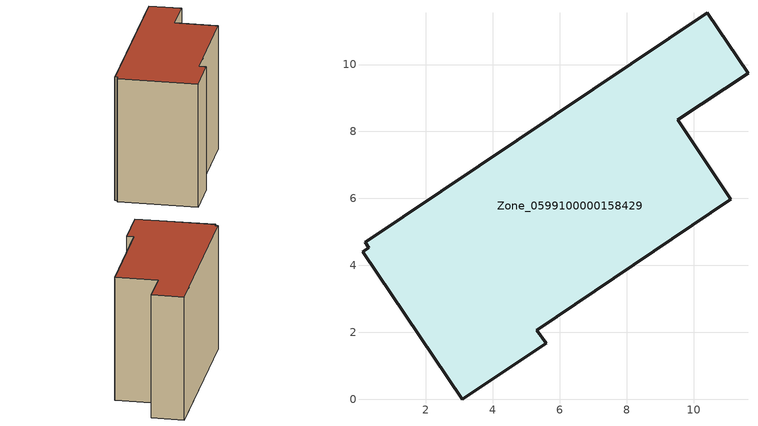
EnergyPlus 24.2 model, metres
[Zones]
Zone_0599100000158429
 floor ground (C_G): 3.09,0 0.11,4.41 0.3,4.53 0.19,4.7 10.41,11.55 11.62,9.74 9.52,8.35 11.11,5.98 5.31,2.07 5.59,1.67 z0
 wall outside (C_F): 9.52,8.35 11.62,9.74 10.41,11.55 0.19,4.7 0.3,4.53 0.11,4.41 3.09,0 5.59,1.67 5.31,2.07 11.11,5.98 9.52,8.35 z0:8.61
 roof outside (C_R): 5.59,1.67 5.31,2.07 11.11,5.98 9.52,8.35 11.62,9.74 10.41,11.55 0.19,4.7 0.3,4.53 0.11,4.41 3.09,0 z8.61
[BUILDING]
Pand.0599100000158429: North Axis=0; Terrain=City; Loads Convergence Tolerance Value=0.04; Temperature Convergence Tolerance Value=0.4; Solar Distribution=FullExterior; Maximum Number of Warmup Days=25; Minimum Number of Warmup Days=1
[Site:Location]
Rotterdam.The.Hague.AP_ZH_NLD Design_Conditions: Latitude=51.96; Longitude=4.45; Time Zone=1; Elevation=-4.5
[SITE:GROUNDTEMPERATURE:BUILDINGSURFACE]
18, 18, 18, 18, 18, 18, 18, 18, 18, 18, 18, 18
[MATERIAL] Thermal Absorptance=0.9; Solar Absorptance=0.7; Visible Absorptance=0.7
Name | Roughness | Thickness | Conductivity | Density | Specific Heat
G.TI.1975-1991 | MediumSmooth | 0.15 | 0.288461 | 540 | 1210
F.TI.1975-1991 | Rough | 0.3 | 0.230769 | 1920 | 840
R.TI.1975-1991 | MediumRough | 0.2 | 0.153846 | 1500 | 1000
[CONSTRUCTION]
C_G: G.TI.1975-1991
C_F: F.TI.1975-1991
C_R: R.TI.1975-1991
[ZONE]
Zone_0599100000158429: Type=1; Multiplier=1; Ceiling Height=Autocalculate; Volume=Autocalculate; Floor Area=autocalculate; Part of Total Floor Area=Yes
[ZONEINFILTRATION:DESIGNFLOWRATE]
Infil_Zone_0599100000158429: Zone or ZoneList or Space or SpaceList=Zone_0599100000158429; Schedule=AlwaysOn; Design Flow Rate Calculation Method=Flow/Area; Flow Rate per Floor Area=0.003; Constant Term Coefficient=1; Temperature Term Coefficient=0; Velocity Term Coefficient=0; Velocity Squared Term Coefficient=0
[HVACTEMPLATE:ZONE:IDEALLOADSAIRSYSTEM]
Zone_0599100000158429: Maximum Heating Supply Air Temperature=50; Minimum Cooling Supply Air Temperature=13; Maximum Heating Supply Air Humidity Ratio=0.0156; Minimum Cooling Supply Air Humidity Ratio=0.0077; Heating Limit=NoLimit; Cooling Limit=NoLimit; Dehumidification Control Type=ConstantSensibleHeatRatio; Cooling Sensible Heat Ratio=0.7; Dehumidification Setpoint=60; Humidification Control Type=None; Humidification Setpoint=30; Outdoor Air Method=None; Outdoor Air Flow Rate per Person=0.00944; Outdoor Air Flow Rate per Zone Floor Area=0; Outdoor Air Flow Rate per Zone=0; Demand Controlled Ventilation Type=None; Outdoor Air Economizer Type=NoEconomizer; Heat Recovery Type=None; Sensible Heat Recovery Effectiveness=0.7; Latent Heat Recovery Effectiveness=0.65
[ZONECONTROL:THERMOSTAT]
ThermostatControl_Zone_0599100000158429: Zone or ZoneList=Zone_0599100000158429; Control Type Schedule=DualSetpointControlType; Control 1=Thermostat_Zone_0599100000158429; Temperature Difference Between Cutout And Setpoint=0
[THERMOSTATSETPOINT:DUALSETPOINT]
Thermostat_Zone_0599100000158429: Heating Setpoint Temperature Schedule=HeatingSetpoint_Zone_0599100000158429; Cooling Setpoint Temperature Schedule=CoolingSetpoint_Zone_0599100000158429
[SCHEDULE:COMPACT]
HeatingSetpoint_Zone_0599100000158429: Through: 12/31, For: AllDays, Until: 24:00, 21
CoolingSetpoint_Zone_0599100000158429: Through: 12/31, For: AllDays, Until: 24:00, 24
DualSetpointControlType: Through: 12/31, For: AllDays, Until: 24:00, 4
AlwaysOn: Through: 12/31, For: AllDays, Until: 24:00, 1
